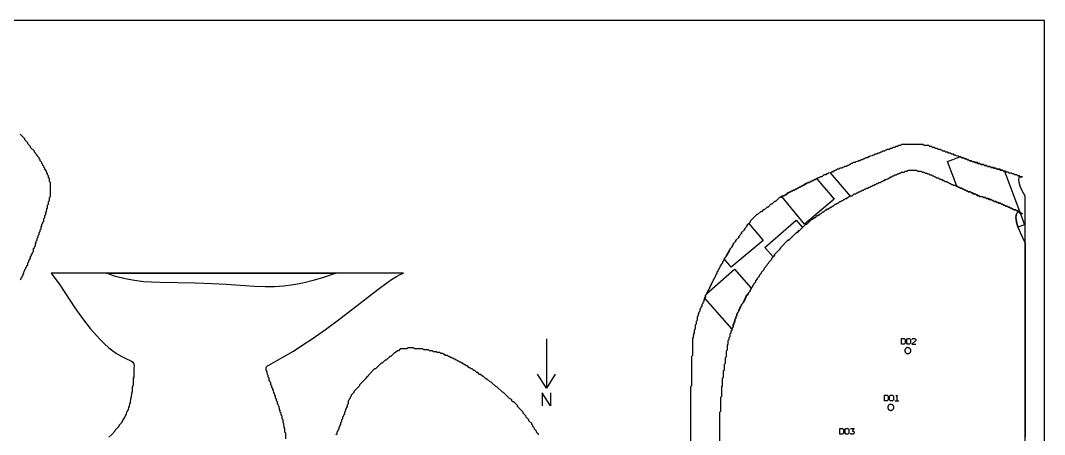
# Model space of a CAD drawing. Header units: millimetres. Extents: x 0 to 1219, y 0 to 1240.
# Drawn here: x 678 to 1219, y 1000 to 1219 of the extents above; entities that cross this region are included whole.
import ezdxf

# ---------------------------------------------------------------- set-up
doc = ezdxf.new("R2010")
doc.units = ezdxf.units.MM
for name, color, linetype in [('CUT_DOWEL_3.2', 2, 'Continuous'), ('CUT_OUTER', 1, 'Continuous'), ('ENGRAVE_BLDG_BOX', 5, 'Continuous'), ('ENGRAVE_BLDG_FOOTPRINT', 8, 'Continuous'), ('ENGRAVE_NEXT', 3, 'Continuous'), ('ENGRAVE_NORTH', 2, 'Continuous'), ('ENGRAVE_SITE_BOUNDARY', 6, 'Continuous'), ('ENGRAVE_TEXT', 2, 'Continuous'), ('SHEET_EDGE', 7, 'Continuous')]:
    doc.layers.add(name, color=color, linetype=linetype)

msp = doc.modelspace()

# ---------------------------------------------------------------- linework, layer by layer
at = {"layer": 'CUT_DOWEL_3.2'}
for points in [[(1146.91, 1046.21), (1146.71, 1046.2), (1146.5, 1046.16), (1146.3, 1046.09), (1146.11, 1046), (1145.94, 1045.88), (1145.78, 1045.74), (1145.65, 1045.58), (1145.53, 1045.41), (1145.44, 1045.22), (1145.37, 1045.02), (1145.33, 1044.82), (1145.31, 1044.61), (1145.33, 1044.4), (1145.37, 1044.2), (1145.44, 1044), (1145.53, 1043.81), (1145.65, 1043.64), (1145.78, 1043.48), (1145.94, 1043.34), (1146.11, 1043.22), (1146.3, 1043.13), (1146.5, 1043.06), (1146.71, 1043.02), (1146.91, 1043.01), (1147.12, 1043.02), (1147.33, 1043.06), (1147.53, 1043.13), (1147.71, 1043.22), (1147.89, 1043.34), (1148.05, 1043.48), (1148.18, 1043.64), (1148.3, 1043.81), (1148.39, 1044), (1148.46, 1044.2), (1148.5, 1044.4), (1148.51, 1044.61), (1148.5, 1044.82), (1148.46, 1045.02), (1148.39, 1045.22), (1148.3, 1045.41), (1148.18, 1045.58), (1148.05, 1045.74), (1147.89, 1045.88), (1147.71, 1046), (1147.53, 1046.09), (1147.33, 1046.16), (1147.12, 1046.2), (1146.91, 1046.21)], [(1137.91, 1016.21), (1137.71, 1016.2), (1137.5, 1016.16), (1137.3, 1016.09), (1137.11, 1016), (1136.94, 1015.88), (1136.78, 1015.74), (1136.65, 1015.58), (1136.53, 1015.41), (1136.44, 1015.22), (1136.37, 1015.02), (1136.33, 1014.82), (1136.31, 1014.61), (1136.33, 1014.4), (1136.37, 1014.2), (1136.44, 1014), (1136.53, 1013.81), (1136.65, 1013.64), (1136.78, 1013.48), (1136.94, 1013.34), (1137.11, 1013.22), (1137.3, 1013.13), (1137.5, 1013.06), (1137.71, 1013.02), (1137.91, 1013.01), (1138.12, 1013.02), (1138.33, 1013.06), (1138.53, 1013.13), (1138.71, 1013.22), (1138.89, 1013.34), (1139.05, 1013.48), (1139.18, 1013.64), (1139.3, 1013.81), (1139.39, 1014), (1139.46, 1014.2), (1139.5, 1014.4), (1139.51, 1014.61), (1139.5, 1014.82), (1139.46, 1015.02), (1139.39, 1015.22), (1139.3, 1015.41), (1139.18, 1015.58), (1139.05, 1015.74), (1138.89, 1015.88), (1138.71, 1016), (1138.53, 1016.09), (1138.33, 1016.16), (1138.12, 1016.2), (1137.91, 1016.21)]]:
    msp.add_lwpolyline(points, close=True, dxfattribs=at)
at = {"layer": 'CUT_OUTER'}
for points in [[(677.57, 1082.05), (678.03, 1082.5), (678.07, 1083.05), (678.55, 1083.55), (678.57, 1084.05), (679.05, 1084.55), (679.07, 1085.05), (679.55, 1085.55), (679.57, 1086.55), (680.03, 1087), (680.07, 1087.55), (680.55, 1088.05), (680.57, 1088.55), (681.05, 1089.05), (681.06, 1089.55), (681.55, 1090.05), (681.57, 1091.05), (682.03, 1091.5), (682.07, 1092.05), (682.55, 1092.55), (682.56, 1093.05), (683.05, 1093.55), (683.07, 1094.55), (683.53, 1095), (683.57, 1095.55), (684.05, 1096.05), (684.06, 1096.55), (684.55, 1097.05), (684.57, 1098.55), (685.03, 1099), (685.06, 1099.55), (685.55, 1100.05), (685.57, 1101.05), (686.05, 1101.55), (686.07, 1102.55), (686.55, 1103.05), (686.57, 1104.05), (687.05, 1104.55), (687.07, 1105.55), (687.55, 1106.05), (687.57, 1107.05), (688.05, 1107.55), (688.06, 1108.55), (688.55, 1109.05), (688.56, 1110.05), (689.05, 1110.55), (689.06, 1111.55), (689.53, 1112.01), (689.56, 1112.55), (690.04, 1113.05), (690.06, 1114.55), (690.55, 1115.05), (690.56, 1116.05), (691.05, 1116.55), (691.06, 1117.55), (691.54, 1118.05), (691.56, 1119.55), (692.04, 1120.05), (692.06, 1121.55), (692.54, 1122.05), (692.56, 1123.55), (693.04, 1124.05), (693.06, 1125.55), (693.54, 1126.05), (693.54, 1133.55), (693.05, 1134.05), (693.04, 1135.55), (692.55, 1136.05), (692.54, 1137.05), (692.05, 1137.55), (692.03, 1138.07), (691.55, 1138.55), (691.54, 1139.55), (690.56, 1140.55), (690.54, 1141.05), (690.05, 1141.55), (690.04, 1142.05), (689.55, 1142.55), (689.54, 1143.05), (689.05, 1143.55), (689.04, 1144.05), (688.06, 1145.05), (688.05, 1145.55), (687.55, 1146.05), (687.54, 1146.55), (686.56, 1147.55), (686.54, 1148.05), (685.06, 1149.55), (685.03, 1150.07), (683.06, 1152.05), (683.05, 1152.55), (681.56, 1154.05), (681.55, 1154.55), (680.06, 1156.05), (680.03, 1156.57), (677.56, 1159.05)], [(1209.01, 938.52), (1209.01, 1126.35), (1207.26, 1129.52), (1206.36, 1131.52), (1205.76, 1133.52), (1205.61, 1135.02), (1205.75, 1136.02), (1206.01, 1136.49), (1207.52, 1136.52), (1206.51, 1136.53), (1206.01, 1137.03), (1205.01, 1137.03), (1204.51, 1137.53), (1203.51, 1137.54), (1203.01, 1138.03), (1202.01, 1138.04), (1201.51, 1138.53), (1200.51, 1138.54), (1200.01, 1139.03), (1199.01, 1139.04), (1198.51, 1139.53), (1197.51, 1139.54), (1197.01, 1140.03), (1196.01, 1140.04), (1195.51, 1140.53), (1194.01, 1140.55), (1193.51, 1141.03), (1192.51, 1141.05), (1192.01, 1141.53), (1191.01, 1141.54), (1190.51, 1142.03), (1189.01, 1142.05), (1188.51, 1142.53), (1187.51, 1142.55), (1187.01, 1143.03), (1185.51, 1143.05), (1185.01, 1143.53), (1184.01, 1143.55), (1183.51, 1144.03), (1182.51, 1144.05), (1182.01, 1144.53), (1181.01, 1144.55), (1180.51, 1145.03), (1179.51, 1145.05), (1179.04, 1145.52), (1178.51, 1145.54), (1178.01, 1146.03), (1177.01, 1146.05), (1176.51, 1146.53), (1175.51, 1146.55), (1175.01, 1147.03), (1174.01, 1147.05), (1173.51, 1147.53), (1172.51, 1147.55), (1172.04, 1148.02), (1171.51, 1148.04), (1171.01, 1148.53), (1170.01, 1148.54), (1169.51, 1149.03), (1168.51, 1149.04), (1168.01, 1149.53), (1167.01, 1149.54), (1166.51, 1150.03), (1165.51, 1150.04), (1165.04, 1150.52), (1164.51, 1150.54), (1164.01, 1151.03), (1163.01, 1151.04), (1162.51, 1151.53), (1161.51, 1151.54), (1161.01, 1152.03), (1160.01, 1152.04), (1159.51, 1152.53), (1158.51, 1152.54), (1158.01, 1153.03), (1155.51, 1153.04), (1155.01, 1153.53), (1143.51, 1153.53), (1143.01, 1153.04), (1142.01, 1153.03), (1141.51, 1152.54), (1140.51, 1152.53), (1140.01, 1152.04), (1139.01, 1152.03), (1138.51, 1151.54), (1137.51, 1151.53), (1137.01, 1151.04), (1136.01, 1151.03), (1135.51, 1150.54), (1134.99, 1150.52), (1134.51, 1150.04), (1133.51, 1150.03), (1133.01, 1149.54), (1132.49, 1149.52), (1132.01, 1149.05), (1131.01, 1149.03), (1130.51, 1148.54), (1129.51, 1148.53), (1129.01, 1148.04), (1128.49, 1148.02), (1128.01, 1147.55), (1127.01, 1147.53), (1126.51, 1147.04), (1125.99, 1147.02), (1125.51, 1146.55), (1124.51, 1146.53), (1124.01, 1146.04), (1123.49, 1146.02), (1123.01, 1145.55), (1122.01, 1145.53), (1121.51, 1145.04), (1120.99, 1145.02), (1120.51, 1144.55), (1119.51, 1144.53), (1119.01, 1144.05), (1118.01, 1144.03), (1117.51, 1143.54), (1117.01, 1143.53), (1116.51, 1143.04), (1116.01, 1143.04), (1115.51, 1142.55), (1114.98, 1142.52), (1114.51, 1142.05), (1113.51, 1142.03), (1113.01, 1141.55), (1112.48, 1141.52), (1112.01, 1141.05), (1111.01, 1141.03), (1110.51, 1140.55), (1109.51, 1140.53), (1109.01, 1140.04), (1108.51, 1140.04), (1108.01, 1139.55), (1107.51, 1139.54), (1107.01, 1139.05), (1106.48, 1139.02), (1106.01, 1138.55), (1105.01, 1138.53), (1104.51, 1138.05), (1103.98, 1138.02), (1103.51, 1137.55), (1102.51, 1137.53), (1101.51, 1136.55), (1100.51, 1136.54), (1100.01, 1136.05), (1099.51, 1136.04), (1099.01, 1135.55), (1098.51, 1135.54), (1098.01, 1135.05), (1097.51, 1135.04), (1097.01, 1134.55), (1096.51, 1134.54), (1096.01, 1134.05), (1095.48, 1134.02), (1095.01, 1133.55), (1094.01, 1133.54), (1093.51, 1133.05), (1092.99, 1133.02), (1092.01, 1132.05), (1091.51, 1132.04), (1091.01, 1131.55), (1090.51, 1131.54), (1090.01, 1131.05), (1089.51, 1131.04), (1089.01, 1130.55), (1088.51, 1130.54), (1088.01, 1130.05), (1087.51, 1130.04), (1087.01, 1129.55), (1086.51, 1129.54), (1086.01, 1129.05), (1085.51, 1129.04), (1085.01, 1128.55), (1084.51, 1128.54), (1084.01, 1128.05), (1083.51, 1128.04), (1082.51, 1127.05), (1082.01, 1127.04), (1081.51, 1126.55), (1081.01, 1126.54), (1080.51, 1126.05), (1080.01, 1126.04), (1079.51, 1125.55), (1079.01, 1125.54), (1077.01, 1123.56), (1076.49, 1123.52), (1075.01, 1122.06), (1074.51, 1122.04), (1073.01, 1120.56), (1072.48, 1120.52), (1071.01, 1119.06), (1070.51, 1119.04), (1069.51, 1118.06), (1069.01, 1118.04), (1067.51, 1116.56), (1066.99, 1116.52), (1065.48, 1115.02), (1063.51, 1113.05), (1063.48, 1112.52), (1062.01, 1111.05), (1061.97, 1110.52), (1060.51, 1109.05), (1060.47, 1108.52), (1059.01, 1107.05), (1058.97, 1106.52), (1057.51, 1105.05), (1057.47, 1104.52), (1056.01, 1103.05), (1055.97, 1102.52), (1054.49, 1101.02), (1054.48, 1100.52), (1053.99, 1100.02), (1053.97, 1099.52), (1052.99, 1098.52), (1052.98, 1098.02), (1052.49, 1097.52), (1052.47, 1097.02), (1051.51, 1096.05), (1051.48, 1095.52), (1050.99, 1095.02), (1050.97, 1094.52), (1049.99, 1093.52), (1049.98, 1093.02), (1049.49, 1092.52), (1049.47, 1092.02), (1048.99, 1091.52), (1048.97, 1091.02), (1047.99, 1090.02), (1047.98, 1089.52), (1047.49, 1089.02), (1047.48, 1088.52), (1046.99, 1088.02), (1046.98, 1087.52), (1046.49, 1087.02), (1046.48, 1086.52), (1045.99, 1086.02), (1045.98, 1085.52), (1045.49, 1085.02), (1045.48, 1084.52), (1044.99, 1084.02), (1044.98, 1083.52), (1044.49, 1083.02), (1044.48, 1082.52), (1043.99, 1082.02), (1043.98, 1081.52), (1043.49, 1081.02), (1043.48, 1080.52), (1042.99, 1080.02), (1042.98, 1079.52), (1042.49, 1079.02), (1042.48, 1078.52), (1041.99, 1078.02), (1041.98, 1077.52), (1041.49, 1077.02), (1041.48, 1076.52), (1040.99, 1076.02), (1040.98, 1075.52), (1040.49, 1075.02), (1040.48, 1074.52), (1039.99, 1074.02), (1039.98, 1073.02), (1039.51, 1072.56), (1039.48, 1072.02), (1038.99, 1071.52), (1038.98, 1070.52), (1038.51, 1070.06), (1038.48, 1069.52), (1038, 1069.02), (1037.98, 1068.02), (1037.51, 1067.56), (1037.48, 1067.02), (1037, 1066.52), (1036.98, 1065.52), (1036.51, 1065.05), (1036.48, 1064.52), (1036, 1064.02), (1035.98, 1063.02), (1035.5, 1062.52), (1035.48, 1060.52), (1035, 1060.02), (1034.98, 1058.52), (1034.5, 1058.02), (1034.48, 1056.02), (1034, 1055.52), (1033.98, 1054.02), (1033.5, 1053.52), (1033.48, 1051.52), (1033, 1051.02), (1032.98, 1042.02), (1032.5, 1041.52), (1032.48, 1026.02), (1032, 1025.52), (1032, 952.52)], [(818.06, 998), (818.03, 1001), (817.56, 1001.5), (817.53, 1003.5), (817.06, 1004), (817.03, 1006), (816.56, 1006.5), (816.53, 1008), (816.07, 1008.5), (816.03, 1010), (815.57, 1010.5), (815.54, 1011.5), (815.07, 1012), (815.04, 1013), (814.58, 1013.5), (814.54, 1015), (814.08, 1015.5), (814, 1016.09), (813.59, 1016.5), (813.55, 1017.5), (813.1, 1018), (813.05, 1019), (812.6, 1019.5), (812.56, 1020.5), (812.11, 1021), (812.06, 1022), (811.62, 1022.5), (811.56, 1023.5), (811.12, 1024), (811.08, 1024.5), (810.65, 1025), (810.58, 1026), (810.16, 1026.5), (810.09, 1027.5), (809.67, 1028), (809.61, 1028.5), (809.22, 1029), (809.12, 1030), (809, 1030.25), (808.75, 1030.5), (808.65, 1031.5), (808.5, 1031.82), (808.32, 1032), (808.2, 1033), (807.94, 1033.5), (807.63, 1034.5), (807.57, 1035.5), (807.77, 1036), (808.24, 1036.5), (808.98, 1037), (816.5, 1041.14), (822, 1044.4), (826.5, 1047.25), (832, 1050.93), (839, 1055.84), (846.5, 1061.36), (853.5, 1066.69), (866.74, 1077), (871.42, 1080.5), (874.33, 1082.5), (876.5, 1083.83), (878.5, 1084.84), (880.26, 1085.5), (693.84, 1085.5), (695.91, 1083), (698.09, 1080), (706.5, 1067.32), (710.5, 1061.6), (714.5, 1056.4), (718, 1052.35), (720, 1050.25), (722, 1048.32), (724.5, 1046.14), (726.5, 1044.58), (728.5, 1043.18), (731, 1041.67), (733, 1040.62), (736.44, 1039), (737.15, 1038.5), (737.52, 1038), (737.71, 1037.5), (737.84, 1036.5), (737.66, 1035.5), (737.67, 1031), (737.55, 1030.5), (737.3, 1030), (737.22, 1026.5), (737.11, 1026), (736.82, 1025.5), (736.73, 1023), (736.63, 1022.5), (736.33, 1022), (736.24, 1020), (736.13, 1019.5), (735.82, 1019), (735.73, 1017.5), (735.62, 1017), (735.31, 1016.5), (735.23, 1015.5), (735.11, 1015), (734.8, 1014.5), (734.61, 1013.5), (734.28, 1013), (734.15, 1012.5), (733.8, 1012), (733.61, 1011), (733.27, 1010.5), (733.13, 1010), (732.77, 1009.5), (732.61, 1009), (731.79, 1008), (731.65, 1007.5), (731.27, 1007), (731.11, 1006.5), (729.79, 1005), (729.62, 1004.5), (727.79, 1002.5), (727.62, 1002), (726, 1000.32), (724.5, 998.9)], [(951.56, 1000.01), (951.54, 1000.51), (950.57, 1001.51), (950.54, 1002.01), (949.57, 1003.01), (949.51, 1003.56), (948.57, 1004.51), (948.55, 1005.01), (948.06, 1005.51), (948.01, 1006.05), (946.57, 1007.51), (946.54, 1008.01), (945.07, 1009.51), (945.01, 1010.06), (943.57, 1011.51), (943.51, 1012.05), (940.57, 1015.01), (940.51, 1015.55), (938.51, 1017.55), (938.01, 1017.59), (937.58, 1018.01), (937.55, 1018.51), (937.05, 1019.01), (936.51, 1019.07), (933.06, 1022.51), (932.51, 1022.57), (929.56, 1025.51), (929.01, 1025.58), (926.56, 1028.01), (926.01, 1028.07), (924.56, 1029.51), (924.01, 1029.57), (922.56, 1031.01), (922.01, 1031.07), (921.01, 1032.05), (920.51, 1032.07), (919.56, 1033.01), (919.01, 1033.07), (918.01, 1034.05), (917.51, 1034.07), (916.51, 1035.05), (916.01, 1035.07), (915.51, 1035.55), (915.01, 1035.57), (914.01, 1036.55), (913.51, 1036.57), (913.01, 1037.05), (912.51, 1037.07), (911.51, 1038.04), (911.01, 1038.07), (910.51, 1038.55), (910.01, 1038.57), (909.57, 1039.01), (909.01, 1039.07), (908.51, 1039.55), (908.01, 1039.57), (907.51, 1040.05), (907.01, 1040.07), (906.51, 1040.55), (906.01, 1040.56), (905.51, 1041.04), (905.01, 1041.06), (904.51, 1041.54), (904.01, 1041.56), (903.51, 1042.04), (902.51, 1042.07), (902.06, 1042.51), (901.51, 1042.56), (901.01, 1043.04), (900.01, 1043.06), (899.51, 1043.54), (898.01, 1043.56), (897.51, 1044.04), (896.01, 1044.06), (895.51, 1044.54), (894.01, 1044.56), (893.51, 1045.04), (891.01, 1045.06), (890.51, 1045.53), (886.01, 1045.56), (885.51, 1046.03), (885.51, 1046.03), (882.51, 1046.03), (882.01, 1045.55), (878.51, 1045.53), (877.51, 1044.54), (877.01, 1044.53), (876.01, 1043.55), (875.49, 1043.51), (873.51, 1041.55), (872.98, 1041.51), (871.01, 1039.55), (870.51, 1039.54), (869.01, 1038.05), (868.48, 1038.01), (865.51, 1035.05), (864.98, 1035.01), (861.51, 1031.54), (861.46, 1031.01), (861.01, 1030.56), (860.49, 1030.51), (860.47, 1030.01), (857.01, 1026.54), (856.97, 1026.01), (854.01, 1023.04), (853.98, 1022.51), (852.51, 1021.04), (852.48, 1020.51), (851.99, 1020.01), (851.98, 1019.51), (851.49, 1019.01), (851.48, 1018.51), (850.99, 1018.01), (850.97, 1016.51), (850.49, 1016.01), (850.47, 1015.01), (850.01, 1014.56), (849.97, 1014.01), (849.49, 1013.51), (849.47, 1012.51), (848.99, 1012.01), (848.97, 1011.01), (848.51, 1010.56), (848.47, 1010.01), (847.99, 1009.51), (847.97, 1008.51), (847.49, 1008.01), (847.47, 1007.01), (846.99, 1006.51), (846.96, 1005.51), (846.51, 1005.06), (846.47, 1004.51), (845.99, 1004.01), (845.96, 1003.01), (845.51, 1002.56), (845.47, 1002.01), (844.99, 1001.51), (844.96, 1000.51), (844.51, 1000.06)]]:
    msp.add_lwpolyline(points, dxfattribs=at)
at = {"layer": 'ENGRAVE_BLDG_BOX'}
for points in [[(1167.93, 1144.57), (1174.45, 1147.04), (1175.01, 1147.03), (1175.51, 1146.55), (1176.51, 1146.53), (1177.01, 1146.05), (1178.01, 1146.03), (1178.51, 1145.54), (1179.04, 1145.52), (1179.51, 1145.05), (1180.51, 1145.03), (1181.01, 1144.55), (1182.01, 1144.53), (1182.51, 1144.05), (1183.51, 1144.03), (1184.01, 1143.55), (1185.01, 1143.53), (1185.51, 1143.05), (1187.01, 1143.03), (1187.51, 1142.55), (1188.51, 1142.53), (1189.01, 1142.05), (1190.51, 1142.03), (1191.01, 1141.54), (1192.01, 1141.53), (1192.51, 1141.05), (1193.51, 1141.03), (1194.01, 1140.55), (1195.51, 1140.53), (1196.01, 1140.04), (1197.01, 1140.03), (1197.51, 1139.54), (1197.98, 1139.54), (1206.2, 1117.84), (1206.01, 1118.03), (1205.51, 1118.03), (1205.01, 1118.53), (1204.51, 1118.53), (1204.01, 1119.03), (1203.01, 1119.04), (1202.51, 1119.53), (1202.01, 1119.54), (1201.51, 1120.03), (1201.01, 1120.04), (1200.53, 1120.52), (1200.01, 1120.54), (1199.51, 1121.03), (1198.51, 1121.04), (1198.03, 1121.52), (1197.51, 1121.54), (1197.01, 1122.03), (1196.51, 1122.04), (1196.01, 1122.53), (1195.01, 1122.54), (1194.54, 1123.02), (1194.01, 1123.04), (1193.51, 1123.53), (1192.51, 1123.54), (1192.04, 1124.02), (1191.51, 1124.04), (1191.01, 1124.53), (1190.01, 1124.54), (1189.51, 1125.03), (1188.51, 1125.05), (1188.01, 1125.53), (1187.01, 1125.55), (1186.51, 1126.03), (1185.01, 1126.05), (1184.54, 1126.52), (1184.01, 1126.55), (1183.51, 1127.04), (1183.01, 1127.04), (1182.51, 1127.53), (1181.51, 1127.55), (1181.04, 1128.02), (1180.51, 1128.04), (1180.01, 1128.53), (1179.01, 1128.55), (1178.54, 1129.02), (1178.01, 1129.05), (1177.51, 1129.54), (1177.01, 1129.54), (1176.51, 1130.03), (1176.01, 1130.04), (1175.51, 1130.53), (1174.51, 1130.55), (1174.04, 1131.02), (1173.51, 1131.04), (1173.01, 1131.53), (1172.87, 1131.54), (1167.93, 1144.57)], [(1108, 1124.63), (1092.35, 1111.55), (1080.24, 1126.04), (1080.51, 1126.05), (1081.01, 1126.54), (1081.51, 1126.55), (1082.01, 1127.04), (1082.51, 1127.05), (1083.51, 1128.04), (1084.01, 1128.05), (1084.51, 1128.54), (1085.01, 1128.55), (1085.51, 1129.04), (1086.01, 1129.05), (1086.51, 1129.54), (1087.01, 1129.55), (1087.51, 1130.04), (1088.01, 1130.05), (1088.51, 1130.54), (1089.01, 1130.55), (1089.51, 1131.04), (1090.01, 1131.05), (1090.51, 1131.54), (1091.01, 1131.55), (1091.51, 1132.04), (1092.01, 1132.05), (1092.99, 1133.02), (1093.51, 1133.05), (1094.01, 1133.54), (1095.01, 1133.55), (1095.48, 1134.02), (1096.01, 1134.05), (1096.51, 1134.54), (1097.01, 1134.55), (1097.51, 1135.04), (1098.01, 1135.05), (1098.51, 1135.54), (1098.88, 1135.54), (1108, 1124.63)], [(1205.61, 1137.03), (1206.01, 1137.03), (1206.51, 1136.53), (1207.52, 1136.52), (1206.01, 1136.49), (1205.9, 1136.28), (1205.61, 1137.03)], [(1208.7, 1111.22), (1205.16, 1109.88), (1205.1, 1110.02), (1204.37, 1112.52), (1204.14, 1114.02), (1204.09, 1115.02), (1204.16, 1116.02), (1204.39, 1117.02), (1204.51, 1117.38), (1205.01, 1117.9), (1205.51, 1117.93), (1205.92, 1117.52), (1206.33, 1117.5), (1208.7, 1111.22)], [(1070.38, 1102.79), (1053.5, 1088.69), (1049.92, 1092.97), (1049.98, 1093.02), (1049.99, 1093.52), (1050.97, 1094.52), (1050.99, 1095.02), (1051.48, 1095.52), (1051.51, 1096.05), (1052.47, 1097.02), (1052.49, 1097.52), (1052.98, 1098.02), (1052.99, 1098.52), (1053.97, 1099.52), (1053.99, 1100.02), (1054.48, 1100.52), (1054.49, 1101.02), (1055.97, 1102.52), (1056.01, 1103.05), (1057.47, 1104.52), (1057.51, 1105.05), (1058.97, 1106.52), (1059.01, 1107.05), (1060.47, 1108.52), (1060.51, 1109.05), (1061.97, 1110.52), (1062.01, 1111.05), (1062.81, 1111.85), (1070.38, 1102.79)], [(1071.38, 1099.08), (1087.87, 1113.64), (1091.26, 1109.8), (1089.51, 1108.05), (1088.99, 1108.02), (1088.97, 1107.52), (1088.51, 1107.06), (1087.99, 1107.02), (1084.01, 1103.05), (1083.49, 1103.02), (1079.51, 1099.04), (1079.48, 1098.52), (1076.49, 1095.52), (1076.48, 1095.02), (1075.68, 1094.21), (1071.38, 1099.08)], [(1209.01, 1089.78), (1209.01, 1068.64), (1209.01, 1068.64), (1209.01, 1089.78), (1209.01, 1089.78)], [(1039.5, 1072.38), (1039.51, 1072.56), (1039.98, 1073.02), (1039.99, 1074.02), (1040.48, 1074.52), (1040.48, 1074.67), (1055.29, 1087.74), (1064.16, 1077.69), (1063.99, 1077.52), (1063.98, 1077.02), (1063.49, 1076.52), (1063.48, 1076.02), (1062.51, 1075.05), (1062.48, 1074.52), (1061.5, 1073.52), (1061.48, 1073.02), (1061, 1072.52), (1060.98, 1072.02), (1060.49, 1071.52), (1060.48, 1071.02), (1059.99, 1070.52), (1059.98, 1070.02), (1059, 1069.02), (1058.99, 1068.52), (1058.5, 1068.02), (1058.49, 1067.52), (1058, 1067.02), (1057.99, 1066.52), (1057.5, 1066.02), (1057.49, 1065.52), (1057, 1065.02), (1056.99, 1064.52), (1056.5, 1064.02), (1056.48, 1063.02), (1056, 1062.52), (1055.98, 1061.52), (1055.5, 1061.02), (1055.48, 1060.02), (1055, 1059.52), (1054.98, 1058.52), (1054.5, 1058.02), (1054.48, 1057.02), (1054, 1056.52), (1053.99, 1055.96), (1039.5, 1072.38)]]:
    msp.add_lwpolyline(points, close=True, dxfattribs=at)
at = {"layer": 'ENGRAVE_BLDG_FOOTPRINT'}
for points in [[(1167.93, 1144.57), (1174.45, 1147.04), (1175.01, 1147.03), (1175.51, 1146.55), (1176.51, 1146.53), (1177.01, 1146.05), (1178.01, 1146.03), (1178.51, 1145.54), (1179.04, 1145.52), (1179.51, 1145.05), (1180.51, 1145.03), (1181.01, 1144.55), (1182.01, 1144.53), (1182.51, 1144.05), (1183.51, 1144.03), (1184.01, 1143.55), (1185.01, 1143.53), (1185.51, 1143.05), (1187.01, 1143.03), (1187.51, 1142.55), (1188.51, 1142.53), (1189.01, 1142.05), (1190.51, 1142.03), (1191.01, 1141.54), (1192.01, 1141.53), (1192.51, 1141.05), (1193.51, 1141.03), (1194.01, 1140.55), (1195.51, 1140.53), (1196.01, 1140.04), (1197.01, 1140.03), (1197.51, 1139.54), (1197.98, 1139.54), (1206.2, 1117.84), (1206.01, 1118.03), (1205.51, 1118.03), (1205.01, 1118.53), (1204.51, 1118.53), (1204.01, 1119.03), (1203.01, 1119.04), (1202.51, 1119.53), (1202.01, 1119.54), (1201.51, 1120.03), (1201.01, 1120.04), (1200.53, 1120.52), (1200.01, 1120.54), (1199.51, 1121.03), (1198.51, 1121.04), (1198.03, 1121.52), (1197.51, 1121.54), (1197.01, 1122.03), (1196.51, 1122.04), (1196.01, 1122.53), (1195.01, 1122.54), (1194.54, 1123.02), (1194.01, 1123.04), (1193.51, 1123.53), (1192.51, 1123.54), (1192.04, 1124.02), (1191.51, 1124.04), (1191.01, 1124.53), (1190.01, 1124.54), (1189.51, 1125.03), (1188.51, 1125.05), (1188.01, 1125.53), (1187.01, 1125.55), (1186.51, 1126.03), (1185.01, 1126.05), (1184.54, 1126.52), (1184.01, 1126.55), (1183.51, 1127.04), (1183.01, 1127.04), (1182.51, 1127.53), (1181.51, 1127.55), (1181.04, 1128.02), (1180.51, 1128.04), (1180.01, 1128.53), (1179.01, 1128.55), (1178.54, 1129.02), (1178.01, 1129.05), (1177.51, 1129.54), (1177.01, 1129.54), (1176.51, 1130.03), (1176.01, 1130.04), (1175.51, 1130.53), (1174.51, 1130.55), (1174.04, 1131.02), (1173.51, 1131.04), (1173.01, 1131.53), (1172.87, 1131.54), (1167.93, 1144.57)], [(1092.35, 1111.55), (1080.24, 1126.04), (1080.51, 1126.05), (1081.01, 1126.54), (1081.51, 1126.55), (1082.01, 1127.04), (1082.51, 1127.05), (1083.51, 1128.04), (1084.01, 1128.05), (1084.51, 1128.54), (1085.01, 1128.55), (1085.51, 1129.04), (1086.01, 1129.05), (1086.51, 1129.54), (1087.01, 1129.55), (1087.51, 1130.04), (1088.01, 1130.05), (1088.51, 1130.54), (1089.01, 1130.55), (1089.51, 1131.04), (1090.01, 1131.05), (1090.51, 1131.54), (1091.01, 1131.55), (1091.51, 1132.04), (1092.01, 1132.05), (1092.99, 1133.02), (1093.51, 1133.05), (1094.01, 1133.54), (1095.01, 1133.55), (1095.48, 1134.02), (1096.01, 1134.05), (1096.51, 1134.54), (1097.01, 1134.55), (1097.51, 1135.04), (1098.01, 1135.05), (1098.51, 1135.54), (1098.88, 1135.54), (1108, 1124.63), (1092.35, 1111.55)], [(1205.61, 1137.03), (1206.01, 1137.03), (1206.51, 1136.53), (1207.52, 1136.52), (1206.01, 1136.49), (1205.9, 1136.28), (1205.61, 1137.03)], [(1208.7, 1111.22), (1205.16, 1109.88), (1205.1, 1110.02), (1204.37, 1112.52), (1204.14, 1114.02), (1204.09, 1115.02), (1204.16, 1116.02), (1204.39, 1117.02), (1204.51, 1117.38), (1205.01, 1117.9), (1205.51, 1117.93), (1205.92, 1117.52), (1206.33, 1117.5), (1208.7, 1111.22)], [(1049.92, 1092.97), (1049.98, 1093.02), (1049.99, 1093.52), (1050.97, 1094.52), (1050.99, 1095.02), (1051.48, 1095.52), (1051.51, 1096.05), (1052.47, 1097.02), (1052.49, 1097.52), (1052.98, 1098.02), (1052.99, 1098.52), (1053.97, 1099.52), (1053.99, 1100.02), (1054.48, 1100.52), (1054.49, 1101.02), (1055.97, 1102.52), (1056.01, 1103.05), (1057.47, 1104.52), (1057.51, 1105.05), (1058.97, 1106.52), (1059.01, 1107.05), (1060.47, 1108.52), (1060.51, 1109.05), (1061.97, 1110.52), (1062.01, 1111.05), (1062.81, 1111.85), (1070.38, 1102.79), (1053.5, 1088.69), (1049.92, 1092.97)], [(1071.38, 1099.08), (1087.87, 1113.64), (1091.26, 1109.8), (1089.51, 1108.05), (1088.99, 1108.02), (1088.97, 1107.52), (1088.51, 1107.06), (1087.99, 1107.02), (1084.01, 1103.05), (1083.49, 1103.02), (1079.51, 1099.04), (1079.48, 1098.52), (1076.49, 1095.52), (1076.48, 1095.02), (1075.68, 1094.21), (1071.38, 1099.08)], [(1209.01, 1068.64), (1209.01, 1089.78), (1209.01, 1089.78), (1209.01, 1068.64), (1209.01, 1068.64)], [(1039.5, 1072.38), (1039.51, 1072.56), (1039.98, 1073.02), (1039.99, 1074.02), (1040.48, 1074.52), (1040.48, 1074.67), (1055.29, 1087.74), (1064.16, 1077.69), (1063.99, 1077.52), (1063.98, 1077.02), (1063.49, 1076.52), (1063.48, 1076.02), (1062.51, 1075.05), (1062.48, 1074.52), (1061.5, 1073.52), (1061.48, 1073.02), (1061, 1072.52), (1060.98, 1072.02), (1060.49, 1071.52), (1060.48, 1071.02), (1059.99, 1070.52), (1059.98, 1070.02), (1059, 1069.02), (1058.99, 1068.52), (1058.5, 1068.02), (1058.49, 1067.52), (1058, 1067.02), (1057.99, 1066.52), (1057.5, 1066.02), (1057.49, 1065.52), (1057, 1065.02), (1056.99, 1064.52), (1056.5, 1064.02), (1056.48, 1063.02), (1056, 1062.52), (1055.98, 1061.52), (1055.5, 1061.02), (1055.48, 1060.02), (1055, 1059.52), (1054.98, 1058.52), (1054.5, 1058.02), (1054.48, 1057.02), (1054, 1056.52), (1053.99, 1055.96), (1039.5, 1072.38)]]:
    msp.add_lwpolyline(points, close=True, dxfattribs=at)
at = {"layer": 'ENGRAVE_NEXT'}
msp.add_lwpolyline([(1047.5, 987.52), (1047.5, 1012.02), (1047.99, 1012.52), (1048, 1020.02), (1048.48, 1020.52), (1048.5, 1025.52), (1048.98, 1026.02), (1049, 1030.02), (1049.48, 1030.52), (1049.5, 1034.02), (1049.98, 1034.52), (1050, 1037.52), (1050.48, 1038.02), (1050.5, 1041.02), (1050.98, 1041.52), (1051, 1044.52), (1051.48, 1045.02), (1051.5, 1047.52), (1051.98, 1048.02), (1052, 1050.02), (1052.49, 1050.52), (1052.5, 1051.52), (1052.98, 1052.02), (1053, 1053.52), (1053.48, 1054.02), (1053.5, 1055.02), (1053.98, 1055.52), (1054, 1056.52), (1054.48, 1057.02), (1054.5, 1058.02), (1054.98, 1058.52), (1055, 1059.52), (1055.48, 1060.02), (1055.5, 1061.02), (1055.98, 1061.52), (1056, 1062.52), (1056.48, 1063.02), (1056.5, 1064.02), (1056.99, 1064.52), (1057, 1065.02), (1057.49, 1065.52), (1057.5, 1066.02), (1057.99, 1066.52), (1058, 1067.02), (1058.49, 1067.52), (1058.5, 1068.02), (1058.99, 1068.52), (1059, 1069.02), (1059.98, 1070.02), (1059.99, 1070.52), (1060.48, 1071.02), (1060.49, 1071.52), (1060.98, 1072.02), (1061, 1072.52), (1061.48, 1073.02), (1061.5, 1073.52), (1062.48, 1074.52), (1062.51, 1075.05), (1063.48, 1076.02), (1063.49, 1076.52), (1063.98, 1077.02), (1063.99, 1077.52), (1064.98, 1078.52), (1064.99, 1079.02), (1065.48, 1079.52), (1065.5, 1080.02), (1066.48, 1081.02), (1066.49, 1081.52), (1067.48, 1082.52), (1067.49, 1083.02), (1068.48, 1084.02), (1068.51, 1084.55), (1069.48, 1085.52), (1069.49, 1086.02), (1070.98, 1087.52), (1070.99, 1088.02), (1071.98, 1089.02), (1071.99, 1089.52), (1073.48, 1091.02), (1073.51, 1091.55), (1074.98, 1093.02), (1075.01, 1093.54), (1076.48, 1095.02), (1076.49, 1095.52), (1079.48, 1098.52), (1079.51, 1099.04), (1083.49, 1103.02), (1084.01, 1103.05), (1087.99, 1107.02), (1088.51, 1107.06), (1088.97, 1107.52), (1088.99, 1108.02), (1089.51, 1108.05), (1092.99, 1111.52), (1093.51, 1111.55), (1096.01, 1114.04), (1096.51, 1114.05), (1097.51, 1115.04), (1098.01, 1115.05), (1098.99, 1116.02), (1099.51, 1116.05), (1100.51, 1117.04), (1101.01, 1117.05), (1102.01, 1118.04), (1102.51, 1118.05), (1103.51, 1119.03), (1104.01, 1119.05), (1104.51, 1119.54), (1105.01, 1119.55), (1106.01, 1120.53), (1106.51, 1120.55), (1107.01, 1121.04), (1107.51, 1121.05), (1108.51, 1122.03), (1109.01, 1122.04), (1109.51, 1122.54), (1110.01, 1122.55), (1111.01, 1123.53), (1111.51, 1123.54), (1112.01, 1124.03), (1112.51, 1124.04), (1113.01, 1124.53), (1113.51, 1124.54), (1114.01, 1125.04), (1114.51, 1125.05), (1115.51, 1126.03), (1116.01, 1126.04), (1116.51, 1126.53), (1117.51, 1126.55), (1118.51, 1127.53), (1119.51, 1127.55), (1119.99, 1128.02), (1120.51, 1128.04), (1121.01, 1128.53), (1121.51, 1128.54), (1122.01, 1129.03), (1122.51, 1129.04), (1123.01, 1129.53), (1123.51, 1129.54), (1124.01, 1130.03), (1124.51, 1130.04), (1125.01, 1130.53), (1126.01, 1130.55), (1126.49, 1131.02), (1127.01, 1131.04), (1127.51, 1131.53), (1128.01, 1131.54), (1128.51, 1132.03), (1129.01, 1132.04), (1129.51, 1132.53), (1130.01, 1132.54), (1130.51, 1133.03), (1131.01, 1133.04), (1131.51, 1133.53), (1132.51, 1133.54), (1132.99, 1134.02), (1133.51, 1134.04), (1134.01, 1134.53), (1134.51, 1134.54), (1135.01, 1135.03), (1135.51, 1135.04), (1136.01, 1135.53), (1136.51, 1135.54), (1137.01, 1136.03), (1137.51, 1136.04), (1138.01, 1136.53), (1138.51, 1136.54), (1139.01, 1137.03), (1139.51, 1137.04), (1140.01, 1137.53), (1141.01, 1137.54), (1141.49, 1138.02), (1142.01, 1138.04), (1142.51, 1138.53), (1143.01, 1138.54), (1143.51, 1139.03), (1145.01, 1139.04), (1145.51, 1139.53), (1146.51, 1139.54), (1147.01, 1140.03), (1151.51, 1140.03), (1152.01, 1139.54), (1154.01, 1139.53), (1154.51, 1139.04), (1155.51, 1139.03), (1156.01, 1138.54), (1157.01, 1138.53), (1157.51, 1138.04), (1158.04, 1138.02), (1158.51, 1137.54), (1159.51, 1137.53), (1160.01, 1137.04), (1160.51, 1137.03), (1161.01, 1136.54), (1161.54, 1136.52), (1162.01, 1136.04), (1163.01, 1136.03), (1163.51, 1135.54), (1164.01, 1135.53), (1164.51, 1135.04), (1165.01, 1135.03), (1165.51, 1134.54), (1166.04, 1134.52), (1166.51, 1134.05), (1167.51, 1134.03), (1168.01, 1133.54), (1168.51, 1133.53), (1169.01, 1133.04), (1169.51, 1133.03), (1170.01, 1132.54), (1170.54, 1132.52), (1171.01, 1132.05), (1172.01, 1132.03), (1172.51, 1131.54), (1173.01, 1131.53), (1173.51, 1131.04), (1174.04, 1131.02), (1174.51, 1130.55), (1175.51, 1130.53), (1176.01, 1130.04), (1176.51, 1130.03), (1177.01, 1129.54), (1177.51, 1129.54), (1178.01, 1129.05), (1178.54, 1129.02), (1179.01, 1128.55), (1180.01, 1128.53), (1180.51, 1128.04), (1181.04, 1128.02), (1181.51, 1127.55), (1182.51, 1127.53), (1183.01, 1127.04), (1183.51, 1127.04), (1184.01, 1126.55), (1184.54, 1126.52), (1185.01, 1126.05), (1186.51, 1126.03), (1187.01, 1125.55), (1188.01, 1125.53), (1188.51, 1125.05), (1189.51, 1125.03), (1190.01, 1124.54), (1191.01, 1124.53), (1191.51, 1124.04), (1192.04, 1124.02), (1192.51, 1123.54), (1193.51, 1123.53), (1194.01, 1123.04), (1194.54, 1123.02), (1195.01, 1122.54), (1196.01, 1122.53), (1196.51, 1122.04), (1197.01, 1122.03), (1197.51, 1121.54), (1198.03, 1121.52), (1198.51, 1121.04), (1199.51, 1121.03), (1200.01, 1120.54), (1200.53, 1120.52), (1201.01, 1120.04), (1201.51, 1120.03), (1202.01, 1119.54), (1202.51, 1119.53), (1203.01, 1119.04), (1204.01, 1119.03), (1204.51, 1118.53), (1205.01, 1118.53), (1205.51, 1118.03), (1206.01, 1118.03), (1206.51, 1117.53), (1207.01, 1117.52), (1207.52, 1117.02), (1206.99, 1117.02), (1206.51, 1117.49), (1205.92, 1117.52), (1205.51, 1117.93), (1205.01, 1117.9), (1204.51, 1117.38), (1204.39, 1117.02), (1204.16, 1116.02), (1204.09, 1115.02), (1204.14, 1114.02), (1204.37, 1112.52), (1205.1, 1110.02), (1206.33, 1107.02), (1209.01, 1101.45), (1209.01, 999.02)], dxfattribs=at)
msp.add_lwpolyline([(751.5, 1080.59), (747, 1080.78), (743, 1081.07), (738, 1081.66), (733, 1082.58), (728, 1083.87), (723.11, 1085.5), (844.67, 1085.5), (838, 1083.28), (832.5, 1081.66), (827, 1080.31), (822, 1079.36), (817, 1078.71), (812, 1078.35), (807, 1078.28), (801.5, 1078.48), (786.5, 1079.55), (779, 1079.96), (770, 1080.25), (751.5, 1080.59)], close=True, dxfattribs=at)
at = {"layer": 'ENGRAVE_NORTH'}
for points in [[(955.78, 1050.81), (955.78, 1024.81)], [(960.46, 1032.09), (955.78, 1024.81), (951.1, 1032.09)], [(958.03, 1022.21), (958.03, 1015.45), (953.53, 1022.21), (953.53, 1015.45)]]:
    msp.add_lwpolyline(points, dxfattribs=at)
at = {"layer": 'ENGRAVE_SITE_BOUNDARY'}
msp.add_lwpolyline([(1105.8, 1138.55), (1116.36, 1126.38)], dxfattribs=at)
at = {"layer": 'ENGRAVE_TEXT'}
for points in [[(1143.51, 1048.01), (1143.51, 1051.01), (1145.01, 1051.01), (1145.51, 1050.51), (1145.51, 1048.51), (1145.01, 1048.01), (1143.51, 1048.01)], [(1146.31, 1048.51), (1146.31, 1050.51), (1146.81, 1051.01), (1147.81, 1051.01), (1148.31, 1050.51), (1148.31, 1048.51), (1147.81, 1048.01), (1146.81, 1048.01), (1146.31, 1048.51)], [(1149.11, 1050.51), (1149.61, 1051.01), (1150.61, 1051.01), (1151.11, 1050.51), (1151.11, 1050.01), (1149.11, 1048.01), (1151.11, 1048.01)], [(1134.51, 1018.01), (1134.51, 1021.01), (1136.01, 1021.01), (1136.51, 1020.51), (1136.51, 1018.51), (1136.01, 1018.01), (1134.51, 1018.01)], [(1137.31, 1018.51), (1137.31, 1020.51), (1137.81, 1021.01), (1138.81, 1021.01), (1139.31, 1020.51), (1139.31, 1018.51), (1138.81, 1018.01), (1137.81, 1018.01), (1137.31, 1018.51)], [(1140.61, 1020.51), (1141.11, 1021.01), (1141.11, 1018.01)], [(1140.11, 1018.01), (1142.11, 1018.01)], [(1110.92, 1000.5), (1110.92, 1003.5), (1112.42, 1003.5), (1112.92, 1003), (1112.92, 1001), (1112.42, 1000.5), (1110.92, 1000.5)], [(1113.72, 1001), (1113.72, 1003), (1114.22, 1003.5), (1115.22, 1003.5), (1115.72, 1003), (1115.72, 1001), (1115.22, 1000.5), (1114.22, 1000.5), (1113.72, 1001)], [(1116.52, 1003.5), (1118.52, 1003.5), (1117.52, 1002.25), (1118.52, 1001.75), (1118.52, 1001), (1118.02, 1000.5), (1117.02, 1000.5), (1116.52, 1001)]]:
    msp.add_lwpolyline(points, dxfattribs=at)
at = {"layer": 'SHEET_EDGE'}
msp.add_lwpolyline([(0, 0), (1219.2, 0), (1219.2, 1219.2), (0, 1219.2)], close=True, dxfattribs=at)

doc.saveas('drawing.dxf')
